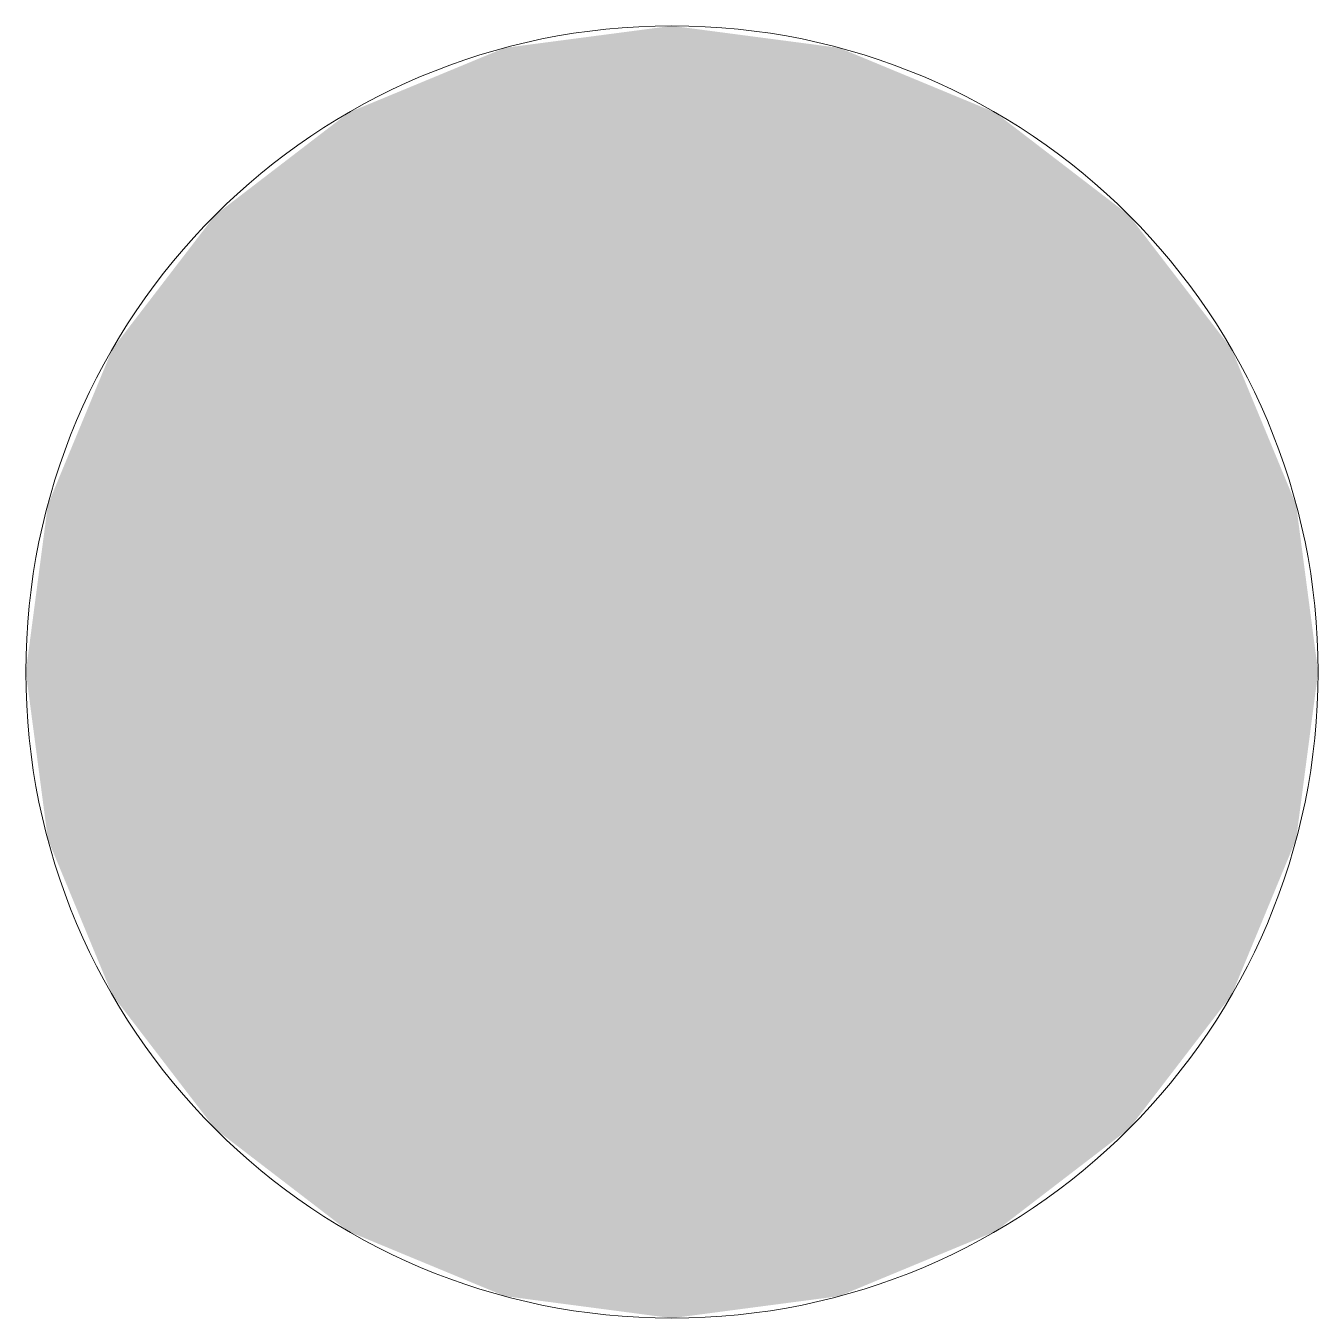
# Model space of a CAD drawing. Extents: x -1067 to 23308, y -6822 to 57810.
# Drawn here: x 18263.2 to 18323.2, y 54707.7 to 54767.7 of the extents above; entities that cross this region are included whole.
import ezdxf

# ---------------------------------------------------------------- set-up
doc = ezdxf.new("R2010")
doc.units = 0
doc.layers.get('0').update_dxf_attribs({"lineweight": 13})
doc.layers.add('EL01_WAN_Fangstange 4m', color=1, linetype='Continuous', lineweight=13, true_color=0xff0000)

# ---------------------------------------------------------------- blocks, each defined once
blk = doc.blocks.new('Öffnungskontakt-A0UJ2DS0XE', base_point=(18263.158, 54707.727))
at = {"linetype": 'ByBlock', "lineweight": -2, "ltscale": 0.13}
blk.add_hatch(color=0, dxfattribs=at).paths.add_polyline_path([(18323.157, 54737.726), (18322.135, 54729.962), (18319.138, 54722.726), (18314.371, 54716.513), (18308.157, 54711.745), (18300.922, 54708.748), (18293.157, 54707.726), (18285.393, 54708.748), (18278.157, 54711.745), (18271.944, 54716.513), (18267.177, 54722.726), (18264.18, 54729.962), (18263.157, 54737.726), (18264.18, 54745.491), (18267.177, 54752.726), (18271.944, 54758.939), (18278.157, 54763.707), (18285.393, 54766.704), (18293.157, 54767.726), (18300.922, 54766.704), (18308.157, 54763.707), (18314.371, 54758.939), (18319.138, 54752.726), (18322.135, 54745.491)])
at = {"color": 0, "linetype": 'ByBlock', "lineweight": -2, "ltscale": 0.13}
blk.add_circle((18293.157, 54737.726), 30, dxfattribs=at)
blk.add_circle((18293.157, 54737.726), 30, dxfattribs=at)

msp = doc.modelspace()

# ---------------------------------------------------------------- block references
at = {"layer": 'EL01_WAN_Fangstange 4m', "ltscale": 0.13}
msp.add_blockref('Öffnungskontakt-A0UJ2DS0XE', (18263.158, 54707.727), dxfattribs=at)

doc.saveas('drawing.dxf')
